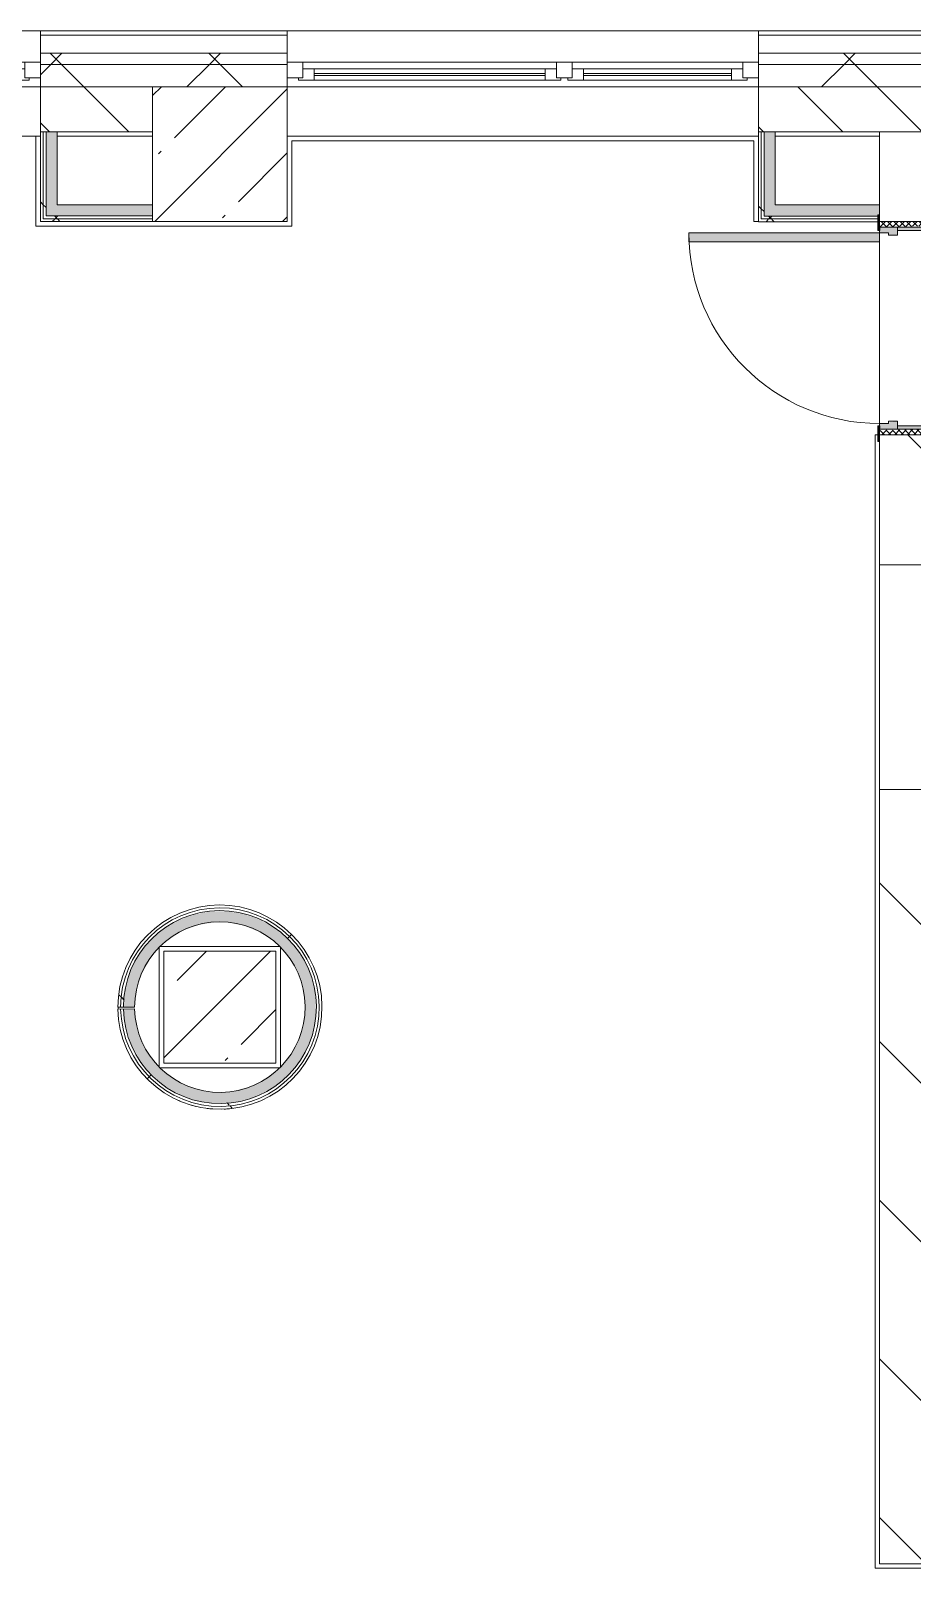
# Model space of a CAD drawing. Header units: millimetres. Extents: x 81610 to 276841, y -8553 to 29000.
# Drawn here: x 197448 to 201377, y 20500 to 27350 of the extents above; entities that cross this region are included whole.
import ezdxf

# ---------------------------------------------------------------- set-up
doc = ezdxf.new("R2010")
doc.units = ezdxf.units.MM
for name, color, linetype, lineweight, true_color in [('A-DOOR-3', 7, 'Continuous', 5, 0xe2e2e2), ('A-DOOR-4', 7, 'Continuous', 5, 0xaaaaaa), ('A-DOOR-FRAM-2', 7, 'Continuous', 5, 0xe2e2e2), ('A-DOOR-FRAM-3', 7, 'Continuous', 5, 0xaaaaaa), ('A-FLOR-2', 7, 'Continuous', 5, 0xaaaaaa), ('I-WALL-2', 7, 'Continuous', 5, 0xe7e7e7), ('I-WALL-3', 7, 'Continuous', 9, 0xe7e7e7)]:
    doc.layers.add(name, color=color, linetype=linetype, lineweight=lineweight, true_color=true_color)
for name, color, linetype, lineweight in [('A-GLAZ-3', 7, 'Continuous', 5), ('A-WALL', 7, 'Continuous', 9), ('A-WALL-5', 7, 'Continuous', 5), ('I-WALL-4', 7, 'Continuous', 5), ('S-COLS-3', 7, 'Continuous', 5)]:
    doc.layers.add(name, color=color, linetype=linetype, lineweight=lineweight)
pattern_1 = [(45, (149830.96, 0), (-353.5534, 353.5534), []), (135, (149830.96, 0), (-353.5534, -353.5534), [])]
pattern_2 = [(45, (149830.96, 0), (-530.33, 530.33), []), (135, (149830.96, 0), (-530.33, -530.33), [])]

# ---------------------------------------------------------------- blocks, each defined once
blk = doc.blocks.new('BSC_Колонна _Прямоугольная - 500х500-V90-1_11_3_птичка')
at = {"layer": 'S-COLS-3'}
h = blk.add_hatch(dxfattribs=at)
h.set_pattern_fill('FP_123', color=256, style=0, pattern_type=2)
h.set_pattern_definition([(45, (-48460, -23000), (-285.123, 285.123), []), (45, (-48174.88, -23000), (-285.123, 285.123), [504.031, -100.806, 16.764, -84.042])])
h.paths.add_polyline_path([(-250, -250), (250, -250), (250, 250), (-250, 250), (-250, 67)])
for p, q in [((250, 250), (-250, 250)), ((-250, 250), (-250, -250)), ((250, -250), (250, 250)), ((-250, -250), (250, -250))]:
    blk.add_line(p, q, dxfattribs=at)
blk = doc.blocks.new('120_Окно_СКБ_2Ст - 120_Окно_СКБ_2Ст 3100х2500 _мал_створка слева_-22273855-1_11_3_птичка')
at = {"layer": 'A-GLAZ-3'}
for p, q in [((-1550, -75), (-1550, -5)), ((-1550, -5), (-1480, -5)), ((1550, -5), (-1550, -5)), ((-1480, -5), (-1480, -75)), ((650, -35), (-1480, -35)), ((-1480, -35), (-1480, -75)), ((-1430, -85), (-1430, -35)), ((-1430, -55), (600, -55)), ((600, -65), (-1430, -65)), ((600, -85), (600, -35)), ((650, -75), (650, -5)), ((650, -5), (720, -5)), ((650, -75), (650, -35)), ((720, -5), (720, -75)), ((1480, -35), (720, -35)), ((720, -35), (720, -75)), ((770, -85), (770, -35)), ((770, -55), (1430, -55)), ((1430, -65), (770, -65)), ((1430, -85), (1430, -35)), ((1480, -75), (1480, -5)), ((1480, -5), (1550, -5)), ((1480, -75), (1480, -35)), ((1550, -5), (1550, -75)), ((-1480, -75), (-1550, -75)), ((-1550, -75), (-1500, -75)), ((-1480, -75), (-1500, -75)), ((-1500, -75), (-1500, -85)), ((-1500, -85), (670, -85)), ((670, -85), (-1500, -85)), ((720, -75), (650, -75)), ((670, -75), (650, -75)), ((670, -75), (700, -75)), ((670, -85), (670, -75)), ((720, -75), (700, -75)), ((700, -75), (700, -85)), ((700, -85), (1500, -85)), ((1500, -85), (700, -85)), ((1550, -75), (1480, -75)), ((1500, -75), (1480, -75)), ((1500, -75), (1550, -75)), ((1500, -85), (1500, -75))]:
    blk.add_line(p, q, dxfattribs=at)
blk = doc.blocks.new('120_Окно_СКБ_2Ст - 120_Окно_СКБ_2Ст 2100х2400 _мал створка справа_-19092174-1_11_3_птичка')
at = {"layer": 'A-GLAZ-3'}
for p, q in [((-1050, -75), (-1050, -5)), ((-1050, -5), (-980, -5)), ((1050, -5), (-1050, -5)), ((-980, -5), (-980, -75)), ((150, -35), (-980, -35)), ((-980, -35), (-980, -75)), ((-930, -85), (-930, -35)), ((-930, -55), (100, -55)), ((100, -65), (-930, -65)), ((100, -85), (100, -35)), ((150, -75), (150, -5)), ((150, -5), (220, -5)), ((150, -75), (150, -35)), ((220, -5), (220, -75)), ((980, -35), (220, -35)), ((220, -35), (220, -75)), ((270, -85), (270, -35)), ((270, -55), (930, -55)), ((930, -65), (270, -65)), ((930, -85), (930, -35)), ((980, -75), (980, -5)), ((980, -5), (1050, -5)), ((980, -75), (980, -35)), ((1050, -5), (1050, -75)), ((-980, -75), (-1050, -75)), ((-1050, -75), (-1000, -75)), ((-980, -75), (-1000, -75)), ((-1000, -75), (-1000, -85)), ((-1000, -85), (170, -85)), ((170, -85), (-1000, -85)), ((220, -75), (150, -75)), ((170, -75), (150, -75)), ((170, -75), (200, -75)), ((170, -85), (170, -75)), ((220, -75), (200, -75)), ((200, -75), (200, -85)), ((200, -85), (1000, -85)), ((1000, -85), (200, -85)), ((1050, -75), (980, -75)), ((1000, -75), (980, -75)), ((1000, -75), (1050, -75)), ((1000, -85), (1000, -75))]:
    blk.add_line(p, q, dxfattribs=at)
blk = doc.blocks.new('110_Дверь_СКБ_1Ст_Внутренняя1 - Д-26л 950х2100 EIW30-32941023-1_11_3_птичка')
at = {"layer": 'A-DOOR-3'}
h = blk.add_hatch(color=256, dxfattribs=at)
h.paths.add_polyline_path([(-437.5, 92.9), (-437.5, 20), (-402.5, 20), (-407.2, 60), (-412.5, 65.8), (-412.5, 100), (-437.5, 94.9), (-437.5, 94)])
h.paths.add_polyline_path([(427.5, 44), (427.5, 20), (462.5, 20), (462.5, 100), (437.5, 100), (437.5, 60), (427.5, 60)])
at = {"layer": 'A-DOOR-4'}
h = blk.add_hatch(dxfattribs=at)
h.set_pattern_fill('FP_85', color=256, style=0, pattern_type=2)
h.set_pattern_definition([(135, (1826.41, 164.685), (-14.14214, -14.14214), []), (225, (1826.41, 164.685), (14.14214, -14.14214), [])])
h.paths.add_polyline_path([(462.5, 100), (467.5, -100), (487.5, -100), (487.5, 100), (467.5, 100)])
at = {"layer": 'A-DOOR-FRAM-2'}
for points in [[(397.5, 100), (437.5, 100), (437.5, 950), (397.5, 950), (397.5, 120)], [(-492.5, 102.9), (-492.5, 100), (-422.5, 100), (-422.5, 108), (-492.5, 108)], [(447.5, 108), (447.5, 100), (517.5, 100), (517.5, 108), (462.5, 108)], [(-437.5, -100), (-422.5, -100), (-422.5, 20), (-437.5, 20)], [(447.5, -100), (462.5, -100), (462.5, 20), (447.5, 20)], [(-492.5, -100), (-492.5, -108), (-422.5, -108), (-422.5, -100), (-462.5, -100)], [(447.5, -100), (447.5, -108), (517.5, -108), (517.5, -100), (462.5, -100)]]:
    blk.add_hatch(color=256, dxfattribs=at).paths.add_polyline_path(points)
at = {"layer": 'A-DOOR-FRAM-3'}
h = blk.add_hatch(dxfattribs=at)
h.set_pattern_fill('FP_86', color=256, style=0, pattern_type=2)
h.set_pattern_definition([(45, (-296.384, 164.685), (-14.1421, 14.1421), []), (135, (-296.384, 164.685), (-14.1421, -14.1421), [])])
h.paths.add_polyline_path([(-462.5, -100), (-437.5, -100), (-443.3, 100), (-462.5, 100)])
at = {"layer": 'A-DOOR-4'}
for p, q in [((437.5, 950), (397.5, 950)), ((397.5, 950), (397.5, 100)), ((437.5, 100), (437.5, 950)), ((397.5, 100), (437.5, 100))]:
    blk.add_line(p, q, dxfattribs=at)
blk.add_arc((437.5, 100), 850, 90, 180, dxfattribs=at)
at = {"layer": 'A-DOOR-FRAM-3'}
for p, q in [((-422.5, 108), (-492.5, 108)), ((-492.5, 108), (-492.5, 100)), ((-492.5, 100), (-422.5, 100)), ((-437.5, 100), (-462.5, 100)), ((-462.5, 100), (-462.5, -100)), ((-412.5, 100), (-437.5, 100)), ((-437.5, 100), (-437.5, 20)), ((-437.5, -100), (-437.5, 100)), ((-422.5, 100), (-437.5, 100)), ((-437.5, 100), (-437.5, 99)), ((-437.5, 99), (-422.5, 99)), ((-422.5, 100), (-422.5, 108)), ((-422.5, 99), (-422.5, 100)), ((-412.5, 60), (-412.5, 100)), ((437.5, 100), (437.5, 60)), ((462.5, 100), (437.5, 100)), ((517.5, 108), (447.5, 108)), ((447.5, 108), (447.5, 100)), ((462.5, 100), (447.5, 100)), ((447.5, 100), (447.5, 99)), ((447.5, 100), (517.5, 100)), ((447.5, 99), (462.5, 99)), ((462.5, 20), (462.5, 100)), ((487.5, 100), (462.5, 100)), ((462.5, 100), (462.5, -100)), ((462.5, 99), (462.5, 100)), ((487.5, -100), (487.5, 100)), ((517.5, 100), (517.5, 108)), ((-437.5, 20), (-402.5, 20)), ((-422.5, 20), (-437.5, 20)), ((-437.5, 20), (-437.5, -100)), ((-422.5, -100), (-422.5, 20)), ((-402.5, 60), (-412.5, 60)), ((-402.5, 20), (-402.5, 60)), ((437.5, 60), (427.5, 60)), ((427.5, 60), (427.5, 20)), ((427.5, 20), (462.5, 20)), ((462.5, 20), (447.5, 20)), ((447.5, 20), (447.5, -100)), ((462.5, -100), (462.5, 20)), ((-422.5, -100), (-492.5, -100)), ((-492.5, -100), (-492.5, -108)), ((-492.5, -108), (-422.5, -108)), ((-462.5, -100), (-437.5, -100)), ((-437.5, -100), (-422.5, -100)), ((-422.5, -108), (-422.5, -100)), ((447.5, -100), (462.5, -100)), ((517.5, -100), (447.5, -100)), ((447.5, -100), (447.5, -108)), ((447.5, -108), (517.5, -108)), ((462.5, -100), (487.5, -100)), ((517.5, -108), (517.5, -100))]:
    blk.add_line(p, q, dxfattribs=at)
blk = doc.blocks.new('DOR_Проход в стене_Прямоугольный - 1000x1500-23441848-1_11_3_птичка')
at = {"layer": 'A-DOOR-4'}
for p, q in [((500, 100), (-500, 100)), ((500, -100), (-500, -100))]:
    blk.add_line(p, q, dxfattribs=at)

msp = doc.modelspace()

# ---------------------------------------------------------------- hatches: boundary and pattern name
at = {"layer": 'A-WALL-5'}
h = msp.add_hatch(dxfattribs=at)
h.set_pattern_fill('FP_65', color=256, style=0, pattern_type=2)
h.set_pattern_definition(pattern_1)
h.paths.add_polyline_path([(233256.1, 27200), (234801, 27200), (234801, 27250), (230181, 27250), (230181, 27200), (233056.1, 27200)])
h.paths.add_polyline_path([(220641, 27200), (220641, 27250), (218041, 27250), (218041, 27200), (220141, 27200)])
h.paths.add_polyline_path([(216591, 27200), (216941, 27200), (216941, 27250), (215991, 27250), (215991, 27200)])
h.paths.add_polyline_path([(222741, 27200), (224081, 27200), (224081, 27250), (222741, 27250), (222741, 27210)])
h.paths.add_polyline_path([(227081, 27200), (227081, 27250), (226181, 27250), (226181, 27200), (226581, 27200)])
h.paths.add_polyline_path([(207536, 27200), (207536, 27250), (206691, 27250), (206691, 27200)])
h.paths.add_polyline_path([(210123.1, 27200), (210891, 27200), (210891, 27250), (209836, 27250), (209836, 27200)])
h.paths.add_polyline_path([(198591, 27200), (198591, 27250), (197491, 27250), (197491, 27200), (197991, 27200)])
h.paths.add_polyline_path([(204591, 27200), (204591, 27250), (203691, 27250), (203691, 27200), (204546.2, 27200)])
h.paths.add_polyline_path([(201591, 27200), (201591, 27250), (200691, 27250), (200691, 27200)])
h.paths.add_polyline_path([(194391, 27200), (194391, 27250), (191991, 27250), (191991, 27200), (193392.5, 27200)])
h = msp.add_hatch(dxfattribs=at)
h.set_pattern_fill('FP_65', color=256, style=0, pattern_type=2)
h.set_pattern_definition(pattern_1)
h.paths.add_polyline_path([(192591, 27100), (194391, 27100), (194391, 27200), (191991, 27200), (191991, 27100)])
h.paths.add_polyline_path([(210591, 27100), (210891, 27100), (210891, 27200), (209836, 27200), (209836, 27100), (210123.1, 27100)])
h.paths.add_polyline_path([(233931, 27100), (234801, 27100), (234796.4, 27200), (230181, 27198.1), (230181, 27100), (233256.1, 27100)])
h.paths.add_polyline_path([(201231, 27100), (201591, 27100), (201591, 27200), (200691, 27200), (200691, 27100)])
h.paths.add_polyline_path([(203691, 27100), (204591, 27100), (204591, 27200), (203691, 27200), (203691, 27140)])
h.paths.add_polyline_path([(197691, 27100), (198591, 27100), (198591, 27200), (197491, 27200), (197491, 27100)])
h.paths.add_polyline_path([(216909, 27100), (216909, 27102), (216909, 27110), (216941, 27110), (216941, 27200), (215991, 27200), (215991, 27100), (216891, 27100)])
h.paths.add_polyline_path([(207536, 27100), (207536, 27200), (206691, 27200), (206691, 27100), (207181, 27100)])
h.paths.add_polyline_path([(226581, 27100), (227081, 27100), (227081, 27200), (226181, 27200), (226181, 27100)])
h.paths.add_polyline_path([(218073, 27100), (220641, 27100), (220641, 27200), (218041, 27200), (218041, 27110), (218073, 27110), (218073, 27102), (218041, 27100)])
h.paths.add_polyline_path([(223371, 27100), (224081, 27100), (224081, 27200), (222741, 27200), (222741, 27100)])
h = msp.add_hatch(dxfattribs=at)
h.set_pattern_fill('FP_76', color=256, style=0, pattern_type=2)
h.set_pattern_definition([(135, (149830.96, 0), (-176.7767, -176.7767), [])])
h.paths.add_polyline_path([(207181, 26900), (207536, 26900), (207536, 27100), (206691, 27100), (206691, 26900)])
h.paths.add_polyline_path([(192591, 26900), (194391, 26900), (194391, 27100), (192591, 27100), (192591, 27061.4)])
h.paths.add_polyline_path([(200828.3, 26900), (201591, 26900), (201591, 27100), (200691, 27100), (200691, 26900)])
h.paths.add_polyline_path([(203691, 26900), (203991, 26900), (203991, 27100), (203691, 27100), (203691, 26969.4)])
h.paths.add_polyline_path([(230481, 26900), (230481, 27100), (230181, 27100), (230181, 26900)])
h.paths.add_polyline_path([(210591, 26900), (210891, 26900), (210891, 27100), (210591, 27100), (210591, 26953.9)])
h.paths.add_polyline_path([(226581, 26900), (226581, 27100), (226181, 27100), (226181, 26900), (226259.1, 26900)])
h.paths.add_polyline_path([(216891, 26900), (216891, 27100), (216591, 27100), (216591, 26900)])
h.paths.add_polyline_path([(209836, 26900), (209991, 26900), (209991, 27100), (209836, 27100), (209836, 26936.5)])
h.paths.add_polyline_path([(218037, 26900), (220141, 26900), (220141, 27100), (218037, 27100), (218037, 27091.3)])
h.paths.add_polyline_path([(224081, 26900), (224081, 27100), (223871, 27100), (223871, 26900)])
h.paths.add_polyline_path([(223371, 26900), (223371, 27100), (222741, 27100), (222741, 26900)])
h.paths.add_polyline_path([(197491, 26900), (197991, 26900), (197991, 27100), (197491, 27100), (197491, 27079.6)])
at = {"layer": 'I-WALL-2'}
for points in [[(197566, 26525), (197566, 26900), (197516, 26900), (197516, 26525)], [(197566, 26525), (197991, 26525), (197991, 26575), (197566, 26575)], [(198278.9, 22570.2), (198351.5, 22574.3), (198422.4, 22590.6), (198504.6, 22628.2), (198565.3, 22670.4), (198621.3, 22726.9), (198665, 22790.9), (198694.2, 22855), (198708.2, 22895.9), (198719.7, 22969.6), (198714.3, 23067), (198706.1, 23112), (198681.3, 23180.3), (198632, 23259.9), (198592.4, 23305.7), (198533, 23354.3), (198467.1, 23391.1), (198396.4, 23415.7), (198322.9, 23427.6), (198238.3, 23425.2), (198174, 23412.3), (198105.2, 23386.2), (198039.9, 23347.2), (198006, 23322.1), (197955.8, 23269.4), (197915.2, 23209.1), (197885.4, 23142.8), (197866.6, 23067), (197862.4, 23000), (197911, 23000.8), (197917, 23067.6), (197935, 23133.1), (197981.7, 23218.3), (198025.7, 23270), (198064.4, 23303.9), (198129.2, 23342.4), (198198.6, 23367.1), (198270.7, 23377.9), (198322.9, 23377.5), (198396.4, 23363.6), (198467.1, 23335), (198504.6, 23313.5), (198561, 23266), (198599.2, 23221.5), (198632, 23167.7), (198656.4, 23104.3), (198669.1, 23037.6), (198669.1, 22965.9), (198654.2, 22891.4), (198628.3, 22827.1), (198600.9, 22780.2), (198541, 22715.5), (198479.5, 22671.8), (198422.4, 22644.9), (198351.5, 22626.4), (198313.4, 22620.7), (198245.5, 22622.7), (198179.1, 22636.8), (198112.5, 22664.9), (198039.9, 22716.7), (198009.1, 22745.2), (197968.2, 22799.4), (197934.5, 22870.8), (197918.4, 22925.2), (197911, 22992.8), (197861, 22991.8), (197868.6, 22919.5), (197892.9, 22839.5), (197937.6, 22757.6), (197967.1, 22718.1), (198039.9, 22652.8), (198098.9, 22617), (198154.1, 22593.6), (198206.7, 22578.3), (198245.5, 22574)]]:
    msp.add_hatch(color=256, dxfattribs=at).paths.add_polyline_path(points)
at = {"layer": 'I-WALL-3'}
for points in [[(200766, 26524), (200766, 26900), (200716, 26900), (200716, 26524)], [(200950.4, 26524), (201223, 26524), (201223, 26530), (201231, 26530), (201231, 26574), (200766, 26574), (200766, 26524), (200828.3, 26524)]]:
    msp.add_hatch(color=256, dxfattribs=at).paths.add_polyline_path(points)
at = {"layer": 'I-WALL-4'}
h = msp.add_hatch(dxfattribs=at)
h.set_pattern_fill('FP_181', color=256, style=0, pattern_type=2)
h.set_pattern_definition(pattern_2)
h.paths.add_polyline_path([(197491, 26500), (197503.5, 26500), (197503.5, 26900), (197491, 26900), (197491, 26512.5)])
h = msp.add_hatch(dxfattribs=at)
h.set_pattern_fill('FP_181', color=256, style=0, pattern_type=2)
h.set_pattern_definition(pattern_2)
h.paths.add_polyline_path([(197503.5, 26512.5), (197516, 26516.4), (197516, 26900), (197503.5, 26900), (197503.5, 26516.4)])
h = msp.add_hatch(dxfattribs=at)
h.set_pattern_fill('FP_181', color=256, style=0, pattern_type=2)
h.set_pattern_definition(pattern_2)
h.paths.add_polyline_path([(200691, 26499), (200703.5, 26500), (200703.5, 26900), (200691, 26900), (200691, 26500)])
h = msp.add_hatch(dxfattribs=at)
h.set_pattern_fill('FP_181', color=256, style=0, pattern_type=2)
h.set_pattern_definition(pattern_2)
h.paths.add_polyline_path([(200703.5, 26511.5), (200716, 26511.5), (200716, 26900), (200703.5, 26900), (200703.5, 26539.9)])
h = msp.add_hatch(dxfattribs=at)
h.set_pattern_fill('FP_75', color=256, style=0, pattern_type=2)
h.set_pattern_definition([(135, (149830.96, 0), (-353.5534, -353.5534), [])])
h.paths.add_polyline_path([(201231, 20520), (201431, 20520), (201431, 23970), (201231, 23970), (201231, 20521.7)])
h.paths.add_polyline_path([(201431, 24970), (201431, 25550), (201231, 25550), (201231, 24970)])
h.paths.add_polyline_path([(201431, 26500), (201431, 26900), (201231, 26895.5), (201231, 26500), (201323.8, 26500)])
h = msp.add_hatch(dxfattribs=at)
h.set_pattern_fill('FP_181', color=256, style=0, pattern_type=2)
h.set_pattern_definition(pattern_2)
h.paths.add_polyline_path([(197991, 26500), (197991, 26512.5), (197503.5, 26509.4), (197503.5, 26500), (197981.7, 26500)])
h = msp.add_hatch(dxfattribs=at)
h.set_pattern_fill('FP_181', color=256, style=0, pattern_type=2)
h.set_pattern_definition(pattern_2)
h.paths.add_polyline_path([(197891.3, 26512.5), (197991, 26516.4), (197991, 26525), (197516, 26525), (197516, 26512.5), (197884.6, 26512.5)])
h = msp.add_hatch(dxfattribs=at)
h.set_pattern_fill('FP_181', color=256, style=0, pattern_type=2)
h.set_pattern_definition(pattern_2)
h.paths.add_polyline_path([(200828.3, 26499), (201223, 26500), (201223, 26511.5), (200703.5, 26508.4), (200703.5, 26499), (200766, 26499)])
h = msp.add_hatch(dxfattribs=at)
h.set_pattern_fill('FP_181', color=256, style=0, pattern_type=2)
h.set_pattern_definition(pattern_2)
h.paths.add_polyline_path([(201144.9, 26511.5), (201223, 26511.7), (201223, 26524), (200716, 26524), (200716, 26511.5), (200828.3, 26511.5)])
h = msp.add_hatch(dxfattribs=at)
h.set_pattern_fill('FP_181', color=256, style=0, pattern_type=2)
h.set_pattern_definition(pattern_2)
h.paths.add_polyline_path([(198260, 22546.1), (198353.3, 22550.5), (198429.6, 22568), (198504.6, 22600), (198565.2, 22638.7), (198614, 22681.1), (198660.4, 22735.9), (198696.2, 22794.2), (198724.1, 22861.9), (198740.8, 22934.1), (198744.4, 23021), (198730.4, 23112), (198706.1, 23182.4), (198673.6, 23243.5), (198631.5, 23299.8), (198569.9, 23357.5), (198511.4, 23396.3), (198453.2, 23423.8), (198396.6, 23442.3), (198323.1, 23453.6), (198232.9, 23450.1), (198167.4, 23437.1), (198100, 23412.3), (198022.2, 23365.5), (197971, 23322.1), (197915.2, 23254), (197885.4, 23204.3), (197854.8, 23124.8), (197841.5, 23067), (197837.5, 23000), (197848.5, 23000), (197861.6, 23100.9), (197885.4, 23173.2), (197915.2, 23231.4), (197955.8, 23287.5), (198006, 23337.6), (198064.4, 23379.4), (198156.6, 23420), (198198.6, 23432.5), (198270.7, 23442), (198373.5, 23433.2), (198448.4, 23411.9), (198511.1, 23382.1), (198574.8, 23337.4), (198629.8, 23282.2), (198671.8, 23222.2), (198703.9, 23154.7), (198724, 23083), (198731.5, 23040.4), (198727.1, 22934.8), (198709.3, 22860.7), (198684.7, 22801.1), (198649.9, 22743.1), (198603.1, 22687.8), (198541, 22636.4), (198479.1, 22600.8), (198407.1, 22574.3), (198328.3, 22560.5), (198245.5, 22561.4), (198179.1, 22573.4), (198108.3, 22598.6), (198039.9, 22637.5), (197985.9, 22681.4), (197934.5, 22740.4), (197905.5, 22783.7), (197868.6, 22873.3), (197855.6, 22923.3), (197843.5, 22991.5), (197836, 22991.3), (197843.7, 22916.6), (197876.5, 22816), (197908.5, 22756.1), (197961, 22688.9), (198012.2, 22642.2), (198071.4, 22603.1), (198136.8, 22573.3), (198204.2, 22554.5), (198259.3, 22546.2)])
h = msp.add_hatch(dxfattribs=at)
h.set_pattern_fill('FP_181', color=256, style=0, pattern_type=2)
h.set_pattern_definition(pattern_2)
h.paths.add_polyline_path([(198278.6, 22557.7), (198380.6, 22568.2), (198454.7, 22590.6), (198519.8, 22623), (198583.9, 22670.4), (198620.8, 22706.2), (198664.1, 22763.3), (198697.8, 22827.1), (198723.6, 22913.2), (198732.2, 22966.8), (198726.9, 23067), (198713.8, 23127.4), (198681.3, 23205.5), (198643.7, 23265.2), (198592.4, 23322.2), (198523.6, 23374.6), (198467.1, 23404.5), (198396.4, 23428.4), (198322.9, 23440), (198248.5, 23439.1), (198172.2, 23424.8), (198101.7, 23398.4), (198039.9, 23362.8), (197981.7, 23314.6), (197931.7, 23255.9), (197891.3, 23186.3), (197867.1, 23122), (197854.1, 23067), (197848.5, 23000), (197861, 23000), (197873.6, 23097.4), (197891.3, 23155.9), (197931.7, 23233.6), (197963.3, 23277.3), (198018.6, 23331.4), (198086, 23376.4), (198144.5, 23403.2), (198198.6, 23420), (198270.7, 23429.5), (198373.5, 23420.5), (198438.2, 23402.5), (198504.6, 23371.5), (198561, 23333), (198612.5, 23283.6), (198657.5, 23222.2), (198690.6, 23154.7), (198706.1, 23112), (198719.1, 23037.6), (198719.1, 22963.4), (198707.1, 22892.9), (198684.7, 22827.1), (198635.1, 22744.5), (198604.1, 22705.4), (198541, 22651.2), (198479.5, 22614.4), (198408.5, 22587.4), (198334.2, 22573.3), (198245.5, 22574), (198177.1, 22586.9), (198112.5, 22610.4), (198045.5, 22648.8), (198004.1, 22680.7), (197951.5, 22737.9), (197908.5, 22806.6), (197888, 22850.2), (197868.6, 22919.5), (197856.3, 22991.7), (197848.5, 22991.6), (197862.4, 22895.5), (197888.2, 22820.4), (197919.3, 22762.1), (197961, 22706.5), (198012.2, 22657.3), (198091, 22607), (198161.9, 22578.3), (198206.7, 22565.8), (198277.8, 22557.8)])
at = {"layer": 'S-COLS-3'}
h = msp.add_hatch(dxfattribs=at)
h.set_pattern_fill('FP_45', color=256, style=0, pattern_type=2)
h.set_pattern_definition([(45, (149830.96, 0), (-285.123, 285.123), []), (45, (150116.1, 0), (-285.123, 285.123), [504.031, -100.806, 16.764, -84.042])])
h.paths.add_polyline_path([(198248.5, 26500), (198591, 26500), (198591, 27100), (197991, 27100), (197991, 26500), (198039.9, 26500)])

# ---------------------------------------------------------------- linework, layer by layer
at = {"layer": 'A-FLOR-2'}
for p, q in [((197471, 26480), (197471, 26880)), ((200671, 26860), (198611, 26860)), ((198611, 26860), (198611, 26480)), ((200671, 26500), (200671, 26860)), ((198611, 26480), (197471, 26480)), ((200692, 26500), (200671, 26500)), ((201211, 20500), (201211, 25550)), ((201211, 25550), (201223, 25550)), ((198021, 23265.4), (198021, 22734.2)), ((198557.4, 23270), (198025.7, 23270)), ((198561, 22733.3), (198561, 23266)), ((198025.5, 22730), (198558.1, 22730)), ((207741, 20500), (201211, 20500))]:
    msp.add_line(p, q, dxfattribs=at)
for start, end in [(180, 180.91321), (245.51396, 246.83006), (253.98466, 256.37721), (262.7207, 265.92436), (272.48204, 275.47151)]:
    msp.add_arc((198291, 22998.6), 453.6, start, end, dxfattribs=at)
at = {"layer": 'A-WALL'}
for p, q in [((198591, 27330), (197491, 27330)), ((201591, 27330), (200691, 27330)), ((198591, 27250), (197491, 27250)), ((198591, 27200), (197491, 27200)), ((201591, 27250), (200691, 27250)), ((201591, 27200), (200691, 27200)), ((197991, 27100), (197491, 27100)), ((197491, 27100), (197991, 27100)), ((201591, 27100), (200691, 27100)), ((200691, 27100), (201591, 27100)), ((197503.5, 26900), (197503.5, 26512.5)), ((197516, 26900), (197516, 26525)), ((200703.5, 26511.5), (200703.5, 26900)), ((200716, 26524), (200716, 26900)), ((201431, 26900), (201231, 26900)), ((197503.5, 26512.5), (197991, 26512.5)), ((197516, 26525), (197991, 26525)), ((201223, 26511.5), (200703.5, 26511.5)), ((201223, 26524), (200716, 26524))]:
    msp.add_line(p, q, dxfattribs=at)
for radius in [442.5, 430]:
    msp.add_arc((198291, 23000), radius, 181.09218, 180, dxfattribs=at)
at = {"layer": 'A-WALL-5'}
for p, q in [((191991, 27350), (216941, 27350)), ((197491, 27350), (197491, 27100)), ((198591, 27100), (198591, 27350)), ((200691, 27350), (200691, 27100)), ((197491, 27100), (194391, 27100)), ((197491, 27100), (197491, 26900)), ((197991, 26900), (197991, 27100)), ((200691, 27100), (197991, 27100)), ((200691, 27100), (200691, 26900)), ((197566, 26900), (197991, 26900)), ((200766, 26900), (201231, 26900))]:
    msp.add_line(p, q, dxfattribs=at)
at = {"layer": 'I-WALL-4'}
for p, q in [((194391, 27100), (197491, 27100)), ((198591, 27100), (200691, 27100)), ((197491.6, 26880), (192611, 26880)), ((197566, 26900), (197491, 26900)), ((197491, 26900), (197491, 26500)), ((197566, 26575), (197566, 26900)), ((197991, 26880), (197566, 26880)), ((200691, 26880), (198591, 26880)), ((200691, 26900), (200691, 26499)), ((200766, 26900), (200691, 26900)), ((200766, 26574), (200766, 26900)), ((201231, 26880), (200766, 26880)), ((201231, 26900), (201231, 26530)), ((197991, 26575), (197566, 26575)), ((197991, 26500), (197991, 26575)), ((201231, 26574), (200766, 26574)), ((201231, 26530), (201231, 26574)), ((197491, 26500), (197991, 26500)), ((200691, 26499), (201223, 26499)), ((201231, 25600), (201231, 26410)), ((201231, 25520), (201231, 20520)), ((201231, 24970), (201431, 24970)), ((205681, 23970), (201231, 23970)), ((197836, 23000), (197911, 23000)), ((197911, 22992.8), (197836, 22991.3)), ((201231, 20520), (207761, 20520))]:
    msp.add_line(p, q, dxfattribs=at)
for radius in [455, 380]:
    msp.add_arc((198291, 23000), radius, 181.09218, 180, dxfattribs=at)
at = {"layer": 'S-COLS-3'}
for p, q in [((198591, 27100), (197991, 27100)), ((197991, 27100), (197991, 26900)), ((198591, 26500), (198591, 27100)), ((197991, 26900), (197991, 26500)), ((197991, 26500), (198591, 26500))]:
    msp.add_line(p, q, dxfattribs=at)

# ---------------------------------------------------------------- block references
at = {"layer": 'A-DOOR-4', "rotation": 89.9999999999999}
for name, p in [('110_Дверь_СКБ_1Ст_Внутренняя1 - Д-26л 950х2100 EIW30-32941023-1_11_3_птичка', (201331, 26012.5)), ('DOR_Проход в стене_Прямоугольный - 1000x1500-23441848-1_11_3_птичка', (201331, 24470))]:
    msp.add_blockref(name, p, dxfattribs=at)
at = {"layer": 'A-GLAZ-3'}
for name, p in [('120_Окно_СКБ_2Ст - 120_Окно_СКБ_2Ст 3100х2500 _мал_створка слева_-22273855-1_11_3_птичка', (195941, 27215)), ('120_Окно_СКБ_2Ст - 120_Окно_СКБ_2Ст 2100х2400 _мал створка справа_-19092174-1_11_3_птичка', (199641, 27215))]:
    msp.add_blockref(name, p, dxfattribs=at)
at = {"layer": 'S-COLS-3'}
msp.add_blockref('BSC_Колонна _Прямоугольная - 500х500-V90-1_11_3_птичка', (198291, 23000), dxfattribs=at)

doc.saveas('drawing.dxf')
